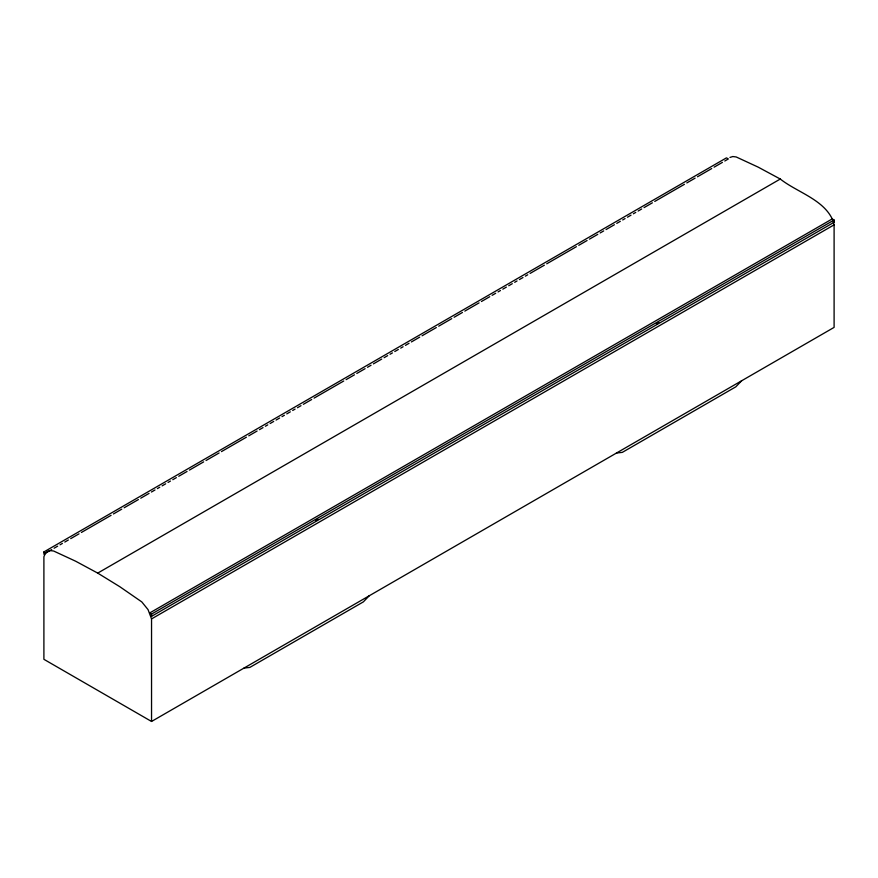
<?xml version="1.0" encoding="UTF-8"?>
<svg xmlns="http://www.w3.org/2000/svg" width="878" height="878" viewBox="0 0 878 878"><rect width="100%" height="100%" fill="white"/><g stroke="black" fill="none" stroke-linecap="round" stroke-linejoin="round"><path stroke-width="1.32" d="M369.188 595.811L363.338 601.891L249.835 667.412L243.985 668.092M741.658 380.756L735.808 386.836L622.315 452.368L616.466 453.037M44.756 554.676L43.9 554.183L43.9 551.933L726.457 157.864L728.345 158.962L724.778 161.014M51.725 549.595L45.788 553.03L43.9 551.933M54.096 548.234L57.663 546.171M60.033 544.799L62.404 543.427M64.785 542.066L68.341 540.003M70.723 538.631L79.031 533.835M81.402 532.463L111.078 515.331M113.449 513.959L121.757 509.163M124.138 507.791L138.384 499.571M140.754 498.199L149.062 493.403M151.433 492.031L155 489.979M157.371 488.607L159.752 487.235M162.123 485.863L165.679 483.811M168.06 482.439L170.431 481.067M172.801 479.695L176.368 477.643M178.739 476.271L187.047 471.475M189.428 470.103L203.663 461.872M206.045 460.511L219.094 452.971M221.475 451.599L246.4 437.2M248.77 435.839L257.089 431.032M259.46 429.671L263.016 427.608M265.397 426.236L267.768 424.864M270.139 423.503L273.706 421.44M276.076 420.068L279.643 418.016M282.014 416.644L284.384 415.272M286.766 413.9L290.322 411.848M292.692 410.476L295.074 409.104M297.444 407.732L301 405.68M303.382 404.308L311.69 399.512M314.061 398.14L343.737 381.008M346.119 379.636L354.427 374.84M356.797 373.468L365.105 368.672M367.476 367.3L371.043 365.248M373.413 363.876L381.721 359.08M384.103 357.708L387.659 355.645M390.03 354.284L392.411 352.912M394.782 351.54L398.349 349.477M400.719 348.116L403.09 346.744M405.46 345.372L409.027 343.309M411.398 341.948L419.706 337.141M422.088 335.78L436.333 327.549M438.704 326.177L451.764 318.637M454.135 317.276L462.443 312.469M464.813 311.108L479.059 302.877M481.44 301.505L489.748 296.709M492.119 295.337L495.686 293.285M498.056 291.913L500.427 290.541M502.809 289.169L506.365 287.117M508.735 285.745L512.302 283.693M514.673 282.321L517.043 280.949M519.425 279.577L522.981 277.525M525.362 276.153L527.733 274.781M530.103 273.409L544.349 265.189M546.72 263.817L576.396 246.685M578.778 245.313L587.086 240.517M589.456 239.145L597.764 234.349M600.146 232.977L603.702 230.914M606.072 229.553L614.38 224.746M616.762 223.385L620.318 221.322M622.7 219.95L625.07 218.578M627.441 217.217L631.008 215.154M633.378 213.782L635.749 212.41M638.13 211.049L641.686 208.986M644.057 207.614L652.376 202.818M654.747 201.446L684.423 184.314M686.794 182.942L695.102 178.146M697.483 176.774L711.729 168.554M714.099 167.182L722.407 162.386M834.1 220.016L151.543 614.084L149.655 612.998L832.212 218.929L834.1 220.016L834.1 222.266L833.244 221.772L834.1 224.845L834.1 327.395L151.543 721.464L43.9 659.312L43.9 556.762L45.206 553.59L47.39 551.505L50.265 550.605L53.646 551.022L75.64 561.207L97.721 573.104L780.279 179.035C796.972 192.238 823.74 199.394 832.794 220.169M315.696 520.588L318.066 519.216M656.382 323.894L658.752 322.522M150.698 615.84L151.543 616.334L834.1 222.266M151.543 721.464L151.543 618.913L834.1 224.845M729.947 157.436L732.812 156.536L736.203 156.964L758.186 167.138L780.279 179.035M97.721 573.104L119.814 586.713L141.797 601.913L148.053 609.628L151.543 618.913M151.543 614.084L151.543 616.334"/></g></svg>
